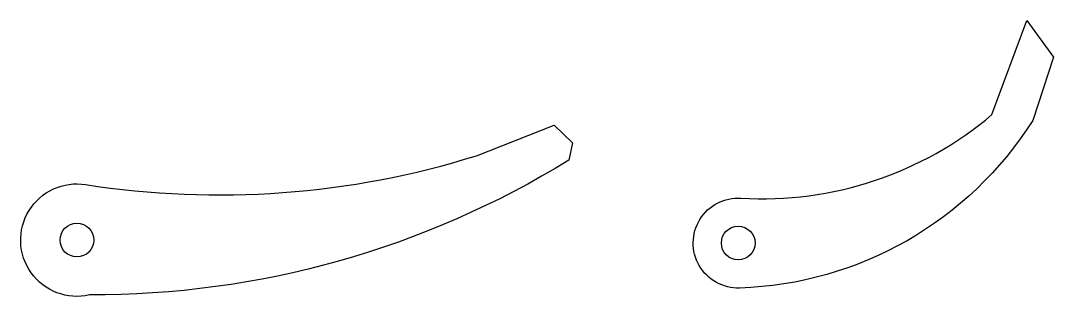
# Model space of a CAD drawing. Header units: millimetres. Extents: x -60 to 31.8, y -65 to -40.5.
import ezdxf

# ---------------------------------------------------------------- set-up
doc = ezdxf.new("R2010")
doc.units = ezdxf.units.MM
doc.layers.get('0').update_dxf_attribs({"linetype": 'CONTINUOUS'})

msp = doc.modelspace()

# ---------------------------------------------------------------- linework, layer by layer
for points in [[(29.4, -40.5), (31.757, -43.757), (29.92, -49.362, -0.248966), (3.884, -64.261, -1.047014), (3.997, -56.27, 0.192901), (26.302, -48.853)], [(-10.967, -51.372), (-11.3, -52.9, -0.139893), (-53.893, -64.876, -1.210015), (-54.224, -55.061, 0.115223), (-19.5, -52.5), (-12.598, -49.8)]]:
    msp.add_lwpolyline(points, format="xyb", close=True)
for centre in [(-55, -60), (3.757, -60.263)]:
    msp.add_circle(centre, 1.5)

doc.saveas('drawing.dxf')
